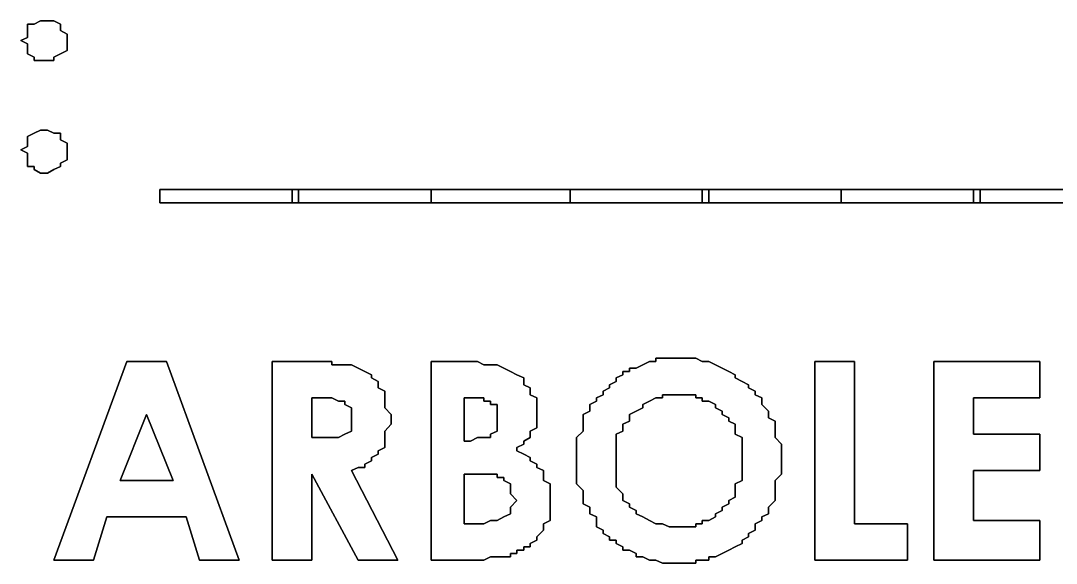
# Model space of a CAD drawing. Header units: metres. Extents: x 2.9 to 42.8, y 1.7 to 28.7.
# Drawn here: x 37.712 to 38.264, y 4.099 to 4.389 of the extents above; entities that cross this region are included whole.
import ezdxf

# ---------------------------------------------------------------- set-up
doc = ezdxf.new("R2010")
doc.units = ezdxf.units.M
doc.layers.add('NEGRO', color=7, linetype='Continuous')

msp = doc.modelspace()

# ---------------------------------------------------------------- linework, layer by layer
at = {"layer": 'NEGRO', "lineweight": -3}
for points in [[(37.719, 4.3868), (37.7155, 4.3868), (37.719, 4.3868)], [(37.7155, 4.3868), (37.7155, 4.385), (37.7155, 4.3868)], [(37.7155, 4.385), (37.7155, 4.3833), (37.7155, 4.385)], [(37.7225, 4.3886), (37.719, 4.3868), (37.7225, 4.3886)], [(37.7261, 4.3886), (37.7225, 4.3886), (37.7261, 4.3886)], [(37.7296, 4.3886), (37.7261, 4.3886), (37.7296, 4.3886)], [(37.7331, 4.3868), (37.7296, 4.3886), (37.7331, 4.3868)], [(37.7331, 4.3833), (37.7331, 4.3868), (37.7331, 4.3833)], [(37.7155, 4.3797), (37.7119, 4.378), (37.7155, 4.3797)], [(37.7155, 4.3833), (37.7155, 4.3797), (37.7155, 4.3833)], [(37.7366, 4.3815), (37.7331, 4.3833), (37.7366, 4.3815)], [(37.7366, 4.3797), (37.7366, 4.3815), (37.7366, 4.3797)], [(37.7366, 4.378), (37.7366, 4.3797), (37.7366, 4.378)], [(37.7119, 4.378), (37.7155, 4.3762), (37.7119, 4.378)], [(37.7155, 4.3762), (37.7155, 4.3744), (37.7155, 4.3762)], [(37.7155, 4.3744), (37.7155, 4.3727), (37.7155, 4.3744)], [(37.7366, 4.3762), (37.7366, 4.378), (37.7366, 4.3762)], [(37.7366, 4.3727), (37.7366, 4.3762), (37.7366, 4.3727)], [(37.7155, 4.3727), (37.7155, 4.3709), (37.7155, 4.3727)], [(37.7155, 4.3709), (37.719, 4.3692), (37.7155, 4.3709)], [(37.719, 4.3692), (37.719, 4.3674), (37.719, 4.3692)], [(37.7296, 4.3692), (37.7331, 4.3709), (37.7296, 4.3692)], [(37.7296, 4.3674), (37.7296, 4.3692), (37.7296, 4.3674)], [(37.7331, 4.3709), (37.7366, 4.3727), (37.7331, 4.3709)], [(37.719, 4.3674), (37.7225, 4.3674), (37.719, 4.3674)], [(37.7225, 4.3674), (37.7261, 4.3674), (37.7225, 4.3674)], [(37.7261, 4.3674), (37.7296, 4.3674), (37.7261, 4.3674)], [(37.7225, 4.3303), (37.719, 4.3286), (37.7225, 4.3303)], [(37.7261, 4.3303), (37.7225, 4.3303), (37.7261, 4.3303)], [(37.7296, 4.3286), (37.7261, 4.3303), (37.7296, 4.3286)], [(37.719, 4.3286), (37.7155, 4.3268), (37.719, 4.3286)], [(37.7155, 4.3268), (37.7155, 4.3233), (37.7155, 4.3268)], [(37.7331, 4.3286), (37.7296, 4.3286), (37.7331, 4.3286)], [(37.7331, 4.3268), (37.7331, 4.3286), (37.7331, 4.3268)], [(37.7331, 4.3251), (37.7331, 4.3268), (37.7331, 4.3251)], [(37.7366, 4.3233), (37.7331, 4.3251), (37.7366, 4.3233)], [(37.7155, 4.3215), (37.7119, 4.3198), (37.7155, 4.3215)], [(37.7119, 4.3198), (37.7155, 4.318), (37.7119, 4.3198)], [(37.7155, 4.3233), (37.7155, 4.3215), (37.7155, 4.3233)], [(37.7155, 4.318), (37.7155, 4.3145), (37.7155, 4.318)], [(37.7366, 4.3198), (37.7366, 4.3233), (37.7366, 4.3198)], [(37.7366, 4.3162), (37.7366, 4.3198), (37.7366, 4.3162)], [(37.7155, 4.3145), (37.7155, 4.3127), (37.7155, 4.3145)], [(37.7155, 4.3127), (37.7155, 4.3109), (37.7155, 4.3127)], [(37.7331, 4.3127), (37.7366, 4.3145), (37.7331, 4.3127)], [(37.7331, 4.3109), (37.7331, 4.3127), (37.7331, 4.3109)], [(37.7366, 4.3145), (37.7366, 4.3162), (37.7366, 4.3145)], [(37.7155, 4.3109), (37.719, 4.3109), (37.7155, 4.3109)], [(37.719, 4.3109), (37.719, 4.3092), (37.719, 4.3109)], [(37.719, 4.3092), (37.7225, 4.3074), (37.719, 4.3092)], [(37.7225, 4.3074), (37.7261, 4.3074), (37.7225, 4.3074)], [(37.7261, 4.3074), (37.7296, 4.3092), (37.7261, 4.3074)], [(37.7296, 4.3092), (37.7331, 4.3109), (37.7296, 4.3092)], [(37.786, 4.2986), (37.786, 4.2915), (37.786, 4.2986)], [(37.8601, 4.2986), (37.786, 4.2986), (37.8601, 4.2986)], [(37.8566, 4.2986), (37.8566, 4.2915), (37.8566, 4.2986)], [(37.9307, 4.2986), (37.8566, 4.2986), (37.9307, 4.2986)], [(37.8601, 4.2915), (37.8601, 4.2986), (37.8601, 4.2915)], [(37.9307, 4.2986), (37.9307, 4.2915), (37.9307, 4.2986)], [(38.0048, 4.2986), (37.9307, 4.2986), (38.0048, 4.2986)], [(37.9307, 4.2915), (37.9307, 4.2986), (37.9307, 4.2915)], [(38.0048, 4.2986), (38.0048, 4.2915), (38.0048, 4.2986)], [(38.0788, 4.2986), (38.0048, 4.2986), (38.0788, 4.2986)], [(38.0048, 4.2915), (38.0048, 4.2986), (38.0048, 4.2915)], [(38.0753, 4.2986), (38.0753, 4.2915), (38.0753, 4.2986)], [(38.1494, 4.2986), (38.0753, 4.2986), (38.1494, 4.2986)], [(38.0788, 4.2915), (38.0788, 4.2986), (38.0788, 4.2915)], [(38.1494, 4.2986), (38.1494, 4.2915), (38.1494, 4.2986)], [(38.2235, 4.2986), (38.1494, 4.2986), (38.2235, 4.2986)], [(38.1494, 4.2915), (38.1494, 4.2986), (38.1494, 4.2915)], [(38.2199, 4.2986), (38.2199, 4.2915), (38.2199, 4.2986)], [(38.2976, 4.2986), (38.2199, 4.2986), (38.2976, 4.2986)], [(38.2235, 4.2915), (38.2235, 4.2986), (38.2235, 4.2915)], [(37.786, 4.2915), (37.8601, 4.2915), (37.786, 4.2915)], [(37.8566, 4.2915), (37.9307, 4.2915), (37.8566, 4.2915)], [(37.9307, 4.2915), (38.0048, 4.2915), (37.9307, 4.2915)], [(38.0048, 4.2915), (38.0788, 4.2915), (38.0048, 4.2915)], [(38.0753, 4.2915), (38.1494, 4.2915), (38.0753, 4.2915)], [(38.1494, 4.2915), (38.2235, 4.2915), (38.1494, 4.2915)], [(38.2199, 4.2915), (38.2976, 4.2915), (38.2199, 4.2915)], [(38.0541, 4.2086), (38.0506, 4.2086), (38.0541, 4.2086)], [(38.0506, 4.2086), (38.0506, 4.2069), (38.0506, 4.2086)], [(38.0577, 4.2086), (38.0541, 4.2086), (38.0577, 4.2086)], [(38.0612, 4.2086), (38.0577, 4.2086), (38.0612, 4.2086)], [(38.0647, 4.2086), (38.0612, 4.2086), (38.0647, 4.2086)], [(38.0682, 4.2086), (38.0647, 4.2086), (38.0682, 4.2086)], [(38.0718, 4.2086), (38.0682, 4.2086), (38.0718, 4.2086)], [(38.0753, 4.2069), (38.0718, 4.2086), (38.0753, 4.2069)], [(37.7684, 4.2069), (37.7296, 4.101), (37.7684, 4.2069)], [(37.7896, 4.2069), (37.7684, 4.2069), (37.7896, 4.2069)], [(37.8284, 4.101), (37.7896, 4.2069), (37.8284, 4.101)], [(37.846, 4.2069), (37.846, 4.101), (37.846, 4.2069)], [(37.8672, 4.2069), (37.846, 4.2069), (37.8672, 4.2069)], [(37.8707, 4.2069), (37.8672, 4.2069), (37.8707, 4.2069)], [(37.8742, 4.2069), (37.8707, 4.2069), (37.8742, 4.2069)], [(37.8778, 4.2069), (37.8742, 4.2069), (37.8778, 4.2069)], [(37.8778, 4.2051), (37.8778, 4.2069), (37.8778, 4.2051)], [(37.8813, 4.2051), (37.8778, 4.2051), (37.8813, 4.2051)], [(37.8848, 4.2051), (37.8813, 4.2051), (37.8848, 4.2051)], [(37.8883, 4.2051), (37.8848, 4.2051), (37.8883, 4.2051)], [(37.8919, 4.2033), (37.8883, 4.2051), (37.8919, 4.2033)], [(37.8954, 4.2016), (37.8919, 4.2033), (37.8954, 4.2016)], [(37.9448, 4.2069), (37.9307, 4.2069), (37.9448, 4.2069)], [(37.9307, 4.2069), (37.9307, 4.101), (37.9307, 4.2069)], [(37.9483, 4.2069), (37.9448, 4.2069), (37.9483, 4.2069)], [(37.9518, 4.2069), (37.9483, 4.2069), (37.9518, 4.2069)], [(37.9554, 4.2069), (37.9518, 4.2069), (37.9554, 4.2069)], [(37.9589, 4.2051), (37.9554, 4.2069), (37.9589, 4.2051)], [(37.9624, 4.2051), (37.9589, 4.2051), (37.9624, 4.2051)], [(37.9659, 4.2051), (37.9624, 4.2051), (37.9659, 4.2051)], [(37.9695, 4.2033), (37.9659, 4.2051), (37.9695, 4.2033)], [(37.973, 4.2016), (37.9695, 4.2033), (37.973, 4.2016)], [(38.04, 4.2033), (38.0365, 4.2033), (38.04, 4.2033)], [(38.0365, 4.2033), (38.0365, 4.2016), (38.0365, 4.2033)], [(38.0436, 4.2051), (38.04, 4.2033), (38.0436, 4.2051)], [(38.0471, 4.2069), (38.0436, 4.2051), (38.0471, 4.2069)], [(38.0506, 4.2069), (38.0471, 4.2069), (38.0506, 4.2069)], [(38.0788, 4.2069), (38.0753, 4.2069), (38.0788, 4.2069)], [(38.0824, 4.2051), (38.0788, 4.2069), (38.0824, 4.2051)], [(38.0859, 4.2033), (38.0824, 4.2051), (38.0859, 4.2033)], [(38.0894, 4.2016), (38.0859, 4.2033), (38.0894, 4.2016)], [(38.1353, 4.2069), (38.1353, 4.101), (38.1353, 4.2069)], [(38.1564, 4.2069), (38.1353, 4.2069), (38.1564, 4.2069)], [(38.1564, 4.1204), (38.1564, 4.2069), (38.1564, 4.1204)], [(38.1988, 4.2069), (38.1988, 4.101), (38.1988, 4.2069)], [(38.2552, 4.2069), (38.1988, 4.2069), (38.2552, 4.2069)], [(38.2552, 4.1875), (38.2552, 4.2069), (38.2552, 4.1875)], [(37.8989, 4.1998), (37.8954, 4.2016), (37.8989, 4.1998)], [(37.8989, 4.1981), (37.8989, 4.1998), (37.8989, 4.1981)], [(37.9024, 4.1963), (37.8989, 4.1981), (37.9024, 4.1963)], [(37.9765, 4.1998), (37.973, 4.2016), (37.9765, 4.1998)], [(37.9801, 4.1981), (37.9765, 4.1998), (37.9801, 4.1981)], [(37.9801, 4.1963), (37.9801, 4.1981), (37.9801, 4.1963)], [(38.033, 4.1998), (38.0294, 4.1981), (38.033, 4.1998)], [(38.0294, 4.1981), (38.0294, 4.1963), (38.0294, 4.1981)], [(38.0365, 4.2016), (38.033, 4.2016), (38.0365, 4.2016)], [(38.033, 4.2016), (38.033, 4.1998), (38.033, 4.2016)], [(38.0929, 4.1998), (38.0894, 4.2016), (38.0929, 4.1998)], [(38.0929, 4.1981), (38.0929, 4.1998), (38.0929, 4.1981)], [(38.0965, 4.1963), (38.0929, 4.1981), (38.0965, 4.1963)], [(37.9024, 4.1945), (37.9024, 4.1963), (37.9024, 4.1945)], [(37.9024, 4.1928), (37.9024, 4.1945), (37.9024, 4.1928)], [(37.906, 4.191), (37.9024, 4.1928), (37.906, 4.191)], [(37.906, 4.1892), (37.906, 4.191), (37.906, 4.1892)], [(37.9801, 4.1945), (37.9801, 4.1963), (37.9801, 4.1945)], [(37.9836, 4.1928), (37.9801, 4.1945), (37.9836, 4.1928)], [(37.9836, 4.191), (37.9836, 4.1928), (37.9836, 4.191)], [(37.9836, 4.1892), (37.9836, 4.191), (37.9836, 4.1892)], [(38.0259, 4.1928), (38.0224, 4.191), (38.0259, 4.1928)], [(38.0224, 4.191), (38.0224, 4.1892), (38.0224, 4.191)], [(38.0294, 4.1963), (38.0259, 4.1945), (38.0294, 4.1963)], [(38.0259, 4.1945), (38.0259, 4.1928), (38.0259, 4.1945)], [(38.1, 4.1945), (38.0965, 4.1963), (38.1, 4.1945)], [(38.1, 4.1928), (38.1, 4.1945), (38.1, 4.1928)], [(38.1035, 4.191), (38.1, 4.1928), (38.1035, 4.191)], [(38.1035, 4.1892), (38.1035, 4.191), (38.1035, 4.1892)], [(37.8672, 4.1663), (37.8672, 4.1875), (37.8672, 4.1663)], [(37.8672, 4.1875), (37.8707, 4.1875), (37.8672, 4.1875)], [(37.8707, 4.1875), (37.8742, 4.1875), (37.8707, 4.1875)], [(37.8742, 4.1875), (37.8778, 4.1875), (37.8742, 4.1875)], [(37.8778, 4.1875), (37.8813, 4.1857), (37.8778, 4.1875)], [(37.8813, 4.1857), (37.8848, 4.1857), (37.8813, 4.1857)], [(37.8848, 4.1857), (37.8848, 4.1839), (37.8848, 4.1857)], [(37.906, 4.1857), (37.906, 4.1892), (37.906, 4.1857)], [(37.906, 4.1839), (37.906, 4.1857), (37.906, 4.1839)], [(37.9483, 4.1875), (37.9554, 4.1875), (37.9483, 4.1875)], [(37.9483, 4.1645), (37.9483, 4.1875), (37.9483, 4.1645)], [(37.9554, 4.1875), (37.9589, 4.1875), (37.9554, 4.1875)], [(37.9589, 4.1875), (37.9589, 4.1857), (37.9589, 4.1875)], [(37.9589, 4.1857), (37.9624, 4.1857), (37.9589, 4.1857)], [(37.9624, 4.1857), (37.9624, 4.1839), (37.9624, 4.1857)], [(37.9871, 4.1875), (37.9836, 4.1892), (37.9871, 4.1875)], [(37.9871, 4.1839), (37.9871, 4.1875), (37.9871, 4.1839)], [(38.0189, 4.1857), (38.0153, 4.1839), (38.0189, 4.1857)], [(38.0224, 4.1892), (38.0189, 4.1875), (38.0224, 4.1892)], [(38.0189, 4.1875), (38.0189, 4.1857), (38.0189, 4.1875)], [(38.0436, 4.1839), (38.0471, 4.1857), (38.0436, 4.1839)], [(38.0471, 4.1857), (38.0506, 4.1875), (38.0471, 4.1857)], [(38.0506, 4.1875), (38.0541, 4.1875), (38.0506, 4.1875)], [(38.0541, 4.1875), (38.0541, 4.1892), (38.0541, 4.1875)], [(38.0541, 4.1892), (38.0577, 4.1892), (38.0541, 4.1892)], [(38.0577, 4.1892), (38.0612, 4.1892), (38.0577, 4.1892)], [(38.0612, 4.1892), (38.0647, 4.1892), (38.0612, 4.1892)], [(38.0647, 4.1892), (38.0682, 4.1892), (38.0647, 4.1892)], [(38.0682, 4.1892), (38.0718, 4.1892), (38.0682, 4.1892)], [(38.0718, 4.1892), (38.0718, 4.1875), (38.0718, 4.1892)], [(38.0718, 4.1875), (38.0753, 4.1875), (38.0718, 4.1875)], [(38.0753, 4.1875), (38.0753, 4.1857), (38.0753, 4.1875)], [(38.0753, 4.1857), (38.0788, 4.1857), (38.0753, 4.1857)], [(38.0788, 4.1857), (38.0824, 4.1839), (38.0788, 4.1857)], [(38.1071, 4.1875), (38.1035, 4.1892), (38.1071, 4.1875)], [(38.1071, 4.1857), (38.1071, 4.1875), (38.1071, 4.1857)], [(38.1071, 4.1839), (38.1071, 4.1857), (38.1071, 4.1839)], [(38.2199, 4.1681), (38.2199, 4.1875), (38.2199, 4.1681)], [(38.2199, 4.1875), (38.2552, 4.1875), (38.2199, 4.1875)], [(37.8848, 4.1839), (37.8883, 4.1822), (37.8848, 4.1839)], [(37.8883, 4.1822), (37.8883, 4.1804), (37.8883, 4.1822)], [(37.8883, 4.1804), (37.8883, 4.1787), (37.8883, 4.1804)], [(37.906, 4.1822), (37.906, 4.1839), (37.906, 4.1822)], [(37.9095, 4.1787), (37.906, 4.1822), (37.9095, 4.1787)], [(37.9624, 4.1839), (37.9659, 4.1839), (37.9624, 4.1839)], [(37.9659, 4.1839), (37.9659, 4.1822), (37.9659, 4.1839)], [(37.9659, 4.1822), (37.9659, 4.1787), (37.9659, 4.1822)], [(37.9871, 4.1822), (37.9871, 4.1839), (37.9871, 4.1822)], [(37.9871, 4.1787), (37.9871, 4.1822), (37.9871, 4.1787)], [(38.0153, 4.1804), (38.0118, 4.1787), (38.0153, 4.1804)], [(38.0153, 4.1839), (38.0153, 4.1822), (38.0153, 4.1839)], [(38.0153, 4.1822), (38.0153, 4.1804), (38.0153, 4.1822)], [(38.0365, 4.1787), (38.04, 4.1804), (38.0365, 4.1787)], [(38.04, 4.1804), (38.0436, 4.1822), (38.04, 4.1804)], [(38.0436, 4.1822), (38.0436, 4.1839), (38.0436, 4.1822)], [(38.0824, 4.1839), (38.0824, 4.1822), (38.0824, 4.1839)], [(38.0824, 4.1822), (38.0859, 4.1804), (38.0824, 4.1822)], [(38.0859, 4.1804), (38.0859, 4.1787), (38.0859, 4.1804)], [(38.1106, 4.1804), (38.1071, 4.1839), (38.1106, 4.1804)], [(38.1106, 4.1787), (38.1106, 4.1804), (38.1106, 4.1787)], [(37.7649, 4.1434), (37.779, 4.1787), (37.7649, 4.1434)], [(37.779, 4.1787), (37.7931, 4.1434), (37.779, 4.1787)], [(37.8883, 4.1787), (37.8883, 4.1769), (37.8883, 4.1787)], [(37.8883, 4.1769), (37.8883, 4.1734), (37.8883, 4.1769)], [(37.9095, 4.1769), (37.9095, 4.1787), (37.9095, 4.1769)], [(37.9095, 4.1734), (37.9095, 4.1769), (37.9095, 4.1734)], [(37.9659, 4.1787), (37.9659, 4.1769), (37.9659, 4.1787)], [(37.9659, 4.1769), (37.9659, 4.1751), (37.9659, 4.1769)], [(37.9659, 4.1751), (37.9659, 4.1716), (37.9659, 4.1751)], [(37.9871, 4.1769), (37.9871, 4.1787), (37.9871, 4.1769)], [(37.9871, 4.1734), (37.9871, 4.1769), (37.9871, 4.1734)], [(38.0118, 4.1787), (38.0118, 4.1769), (38.0118, 4.1787)], [(38.0118, 4.1769), (38.0118, 4.1734), (38.0118, 4.1769)], [(38.033, 4.1734), (38.0365, 4.1751), (38.033, 4.1734)], [(38.0365, 4.1769), (38.0365, 4.1787), (38.0365, 4.1769)], [(38.0365, 4.1751), (38.0365, 4.1769), (38.0365, 4.1751)], [(38.0859, 4.1787), (38.0894, 4.1769), (38.0859, 4.1787)], [(38.0894, 4.1769), (38.0894, 4.1751), (38.0894, 4.1769)], [(38.0894, 4.1751), (38.0929, 4.1734), (38.0894, 4.1751)], [(38.1106, 4.1769), (38.1106, 4.1787), (38.1106, 4.1769)], [(38.1141, 4.1751), (38.1106, 4.1769), (38.1141, 4.1751)], [(38.1141, 4.1716), (38.1141, 4.1751), (38.1141, 4.1716)], [(37.8883, 4.1698), (37.8848, 4.1681), (37.8883, 4.1698)], [(37.8883, 4.1734), (37.8883, 4.1716), (37.8883, 4.1734)], [(37.8883, 4.1716), (37.8883, 4.1698), (37.8883, 4.1716)], [(37.906, 4.1698), (37.9095, 4.1734), (37.906, 4.1698)], [(37.906, 4.1681), (37.906, 4.1698), (37.906, 4.1681)], [(37.9659, 4.1698), (37.9624, 4.1681), (37.9659, 4.1698)], [(37.9659, 4.1716), (37.9659, 4.1698), (37.9659, 4.1716)], [(37.9836, 4.1698), (37.9871, 4.1716), (37.9836, 4.1698)], [(37.9836, 4.1681), (37.9836, 4.1698), (37.9836, 4.1681)], [(37.9871, 4.1716), (37.9871, 4.1734), (37.9871, 4.1716)], [(38.0118, 4.1698), (38.0083, 4.1663), (38.0118, 4.1698)], [(38.0118, 4.1734), (38.0118, 4.1716), (38.0118, 4.1734)], [(38.0118, 4.1716), (38.0118, 4.1698), (38.0118, 4.1716)], [(38.0294, 4.1681), (38.033, 4.1698), (38.0294, 4.1681)], [(38.033, 4.1716), (38.033, 4.1734), (38.033, 4.1716)], [(38.033, 4.1698), (38.033, 4.1716), (38.033, 4.1698)], [(38.0929, 4.1734), (38.0929, 4.1698), (38.0929, 4.1734)], [(38.0929, 4.1698), (38.0929, 4.1681), (38.0929, 4.1698)], [(38.1141, 4.1698), (38.1141, 4.1716), (38.1141, 4.1698)], [(38.1141, 4.1681), (38.1141, 4.1698), (38.1141, 4.1681)], [(37.8707, 4.1663), (37.8672, 4.1663), (37.8707, 4.1663)], [(37.8742, 4.1663), (37.8707, 4.1663), (37.8742, 4.1663)], [(37.8778, 4.1663), (37.8742, 4.1663), (37.8778, 4.1663)], [(37.8813, 4.1663), (37.8778, 4.1663), (37.8813, 4.1663)], [(37.8848, 4.1681), (37.8813, 4.1663), (37.8848, 4.1681)], [(37.906, 4.1663), (37.906, 4.1681), (37.906, 4.1663)], [(37.906, 4.1628), (37.906, 4.1663), (37.906, 4.1628)], [(37.9518, 4.1645), (37.9483, 4.1645), (37.9518, 4.1645)], [(37.9554, 4.1663), (37.9518, 4.1645), (37.9554, 4.1663)], [(37.9589, 4.1663), (37.9554, 4.1663), (37.9589, 4.1663)], [(37.9624, 4.1663), (37.9589, 4.1663), (37.9624, 4.1663)], [(37.9624, 4.1681), (37.9624, 4.1663), (37.9624, 4.1681)], [(37.9801, 4.1645), (37.9836, 4.1663), (37.9801, 4.1645)], [(37.9801, 4.1628), (37.9801, 4.1645), (37.9801, 4.1628)], [(37.9836, 4.1663), (37.9836, 4.1681), (37.9836, 4.1663)], [(38.0083, 4.1663), (38.0083, 4.1645), (38.0083, 4.1663)], [(38.0083, 4.1645), (38.0083, 4.161), (38.0083, 4.1645)], [(38.0294, 4.1645), (38.0294, 4.1681), (38.0294, 4.1645)], [(38.0294, 4.1628), (38.0294, 4.1645), (38.0294, 4.1628)], [(38.0929, 4.1681), (38.0965, 4.1663), (38.0929, 4.1681)], [(38.0965, 4.1663), (38.0965, 4.1645), (38.0965, 4.1663)], [(38.0965, 4.1645), (38.0965, 4.161), (38.0965, 4.1645)], [(38.1141, 4.1663), (38.1141, 4.1681), (38.1141, 4.1663)], [(38.1176, 4.1628), (38.1141, 4.1663), (38.1176, 4.1628)], [(38.2552, 4.1681), (38.2199, 4.1681), (38.2552, 4.1681)], [(38.2552, 4.1487), (38.2552, 4.1681), (38.2552, 4.1487)], [(37.9024, 4.1593), (37.906, 4.161), (37.9024, 4.1593)], [(37.9024, 4.1575), (37.9024, 4.1593), (37.9024, 4.1575)], [(37.906, 4.161), (37.906, 4.1628), (37.906, 4.161)], [(37.9765, 4.161), (37.9801, 4.1628), (37.9765, 4.161)], [(37.9765, 4.1593), (37.9765, 4.161), (37.9765, 4.1593)], [(37.9801, 4.1575), (37.9765, 4.1593), (37.9801, 4.1575)], [(38.0083, 4.161), (38.0083, 4.1593), (38.0083, 4.161)], [(38.0083, 4.1593), (38.0083, 4.1575), (38.0083, 4.1593)], [(38.0294, 4.161), (38.0294, 4.1628), (38.0294, 4.161)], [(38.0294, 4.1575), (38.0294, 4.161), (38.0294, 4.1575)], [(38.0965, 4.161), (38.0965, 4.1593), (38.0965, 4.161)], [(38.0965, 4.1593), (38.0965, 4.1557), (38.0965, 4.1593)], [(38.1176, 4.161), (38.1176, 4.1628), (38.1176, 4.161)], [(38.1176, 4.1575), (38.1176, 4.161), (38.1176, 4.1575)], [(37.8954, 4.1522), (37.8989, 4.154), (37.8954, 4.1522)], [(37.8954, 4.1504), (37.8954, 4.1522), (37.8954, 4.1504)], [(37.8989, 4.1557), (37.9024, 4.1575), (37.8989, 4.1557)], [(37.8989, 4.154), (37.8989, 4.1557), (37.8989, 4.154)], [(37.9836, 4.1557), (37.9801, 4.1575), (37.9836, 4.1557)], [(37.9836, 4.154), (37.9836, 4.1557), (37.9836, 4.154)], [(37.9871, 4.1522), (37.9836, 4.154), (37.9871, 4.1522)], [(37.9871, 4.1504), (37.9871, 4.1522), (37.9871, 4.1504)], [(38.0083, 4.1575), (38.0083, 4.154), (38.0083, 4.1575)], [(38.0083, 4.154), (38.0083, 4.1504), (38.0083, 4.154)], [(38.0294, 4.1557), (38.0294, 4.1575), (38.0294, 4.1557)], [(38.0294, 4.154), (38.0294, 4.1557), (38.0294, 4.154)], [(38.0294, 4.1504), (38.0294, 4.154), (38.0294, 4.1504)], [(38.0965, 4.1557), (38.0965, 4.154), (38.0965, 4.1557)], [(38.0965, 4.154), (38.0965, 4.1504), (38.0965, 4.154)], [(38.1176, 4.1557), (38.1176, 4.1575), (38.1176, 4.1557)], [(38.1176, 4.154), (38.1176, 4.1557), (38.1176, 4.154)], [(38.1176, 4.1504), (38.1176, 4.154), (38.1176, 4.1504)], [(37.8672, 4.101), (37.8672, 4.1469), (37.8672, 4.101)], [(37.8672, 4.1469), (37.8919, 4.101), (37.8672, 4.1469)], [(37.8883, 4.1487), (37.8919, 4.1504), (37.8883, 4.1487)], [(37.913, 4.101), (37.8883, 4.1487), (37.913, 4.101)], [(37.8919, 4.1504), (37.8954, 4.1504), (37.8919, 4.1504)], [(37.9483, 4.1469), (37.9518, 4.1469), (37.9483, 4.1469)], [(37.9483, 4.1204), (37.9483, 4.1469), (37.9483, 4.1204)], [(37.9518, 4.1469), (37.9554, 4.1469), (37.9518, 4.1469)], [(37.9554, 4.1469), (37.9589, 4.1469), (37.9554, 4.1469)], [(37.9589, 4.1469), (37.9624, 4.1469), (37.9589, 4.1469)], [(37.9624, 4.1469), (37.9659, 4.1469), (37.9624, 4.1469)], [(37.9659, 4.1469), (37.9659, 4.1451), (37.9659, 4.1469)], [(37.9906, 4.1487), (37.9871, 4.1504), (37.9906, 4.1487)], [(37.9906, 4.1469), (37.9906, 4.1487), (37.9906, 4.1469)], [(37.9906, 4.1434), (37.9906, 4.1469), (37.9906, 4.1434)], [(38.0083, 4.1504), (38.0083, 4.1487), (38.0083, 4.1504)], [(38.0083, 4.1487), (38.0083, 4.1451), (38.0083, 4.1487)], [(38.0294, 4.1487), (38.0294, 4.1504), (38.0294, 4.1487)], [(38.0294, 4.1469), (38.0294, 4.1487), (38.0294, 4.1469)], [(38.0294, 4.1434), (38.0294, 4.1469), (38.0294, 4.1434)], [(38.0965, 4.1504), (38.0965, 4.1487), (38.0965, 4.1504)], [(38.0965, 4.1487), (38.0965, 4.1451), (38.0965, 4.1487)], [(38.1141, 4.1434), (38.1176, 4.1469), (38.1141, 4.1434)], [(38.1176, 4.1487), (38.1176, 4.1504), (38.1176, 4.1487)], [(38.1176, 4.1469), (38.1176, 4.1487), (38.1176, 4.1469)], [(38.2199, 4.1222), (38.2199, 4.1487), (38.2199, 4.1222)], [(38.2199, 4.1487), (38.2552, 4.1487), (38.2199, 4.1487)], [(37.7931, 4.1434), (37.7649, 4.1434), (37.7931, 4.1434)], [(37.9659, 4.1451), (37.9695, 4.1451), (37.9659, 4.1451)], [(37.9695, 4.1451), (37.9695, 4.1434), (37.9695, 4.1451)], [(37.9695, 4.1434), (37.973, 4.1416), (37.9695, 4.1434)], [(37.973, 4.1416), (37.973, 4.1398), (37.973, 4.1416)], [(37.9942, 4.1416), (37.9906, 4.1434), (37.9942, 4.1416)], [(37.9942, 4.1398), (37.9942, 4.1416), (37.9942, 4.1398)], [(38.0083, 4.1451), (38.0083, 4.1434), (38.0083, 4.1451)], [(38.0083, 4.1434), (38.0083, 4.1416), (38.0083, 4.1434)], [(38.0083, 4.1416), (38.0118, 4.1381), (38.0083, 4.1416)], [(38.0294, 4.1416), (38.0294, 4.1434), (38.0294, 4.1416)], [(38.0294, 4.1398), (38.0294, 4.1416), (38.0294, 4.1398)], [(38.0965, 4.1434), (38.0929, 4.1416), (38.0965, 4.1434)], [(38.0929, 4.1416), (38.0929, 4.1381), (38.0929, 4.1416)], [(38.0965, 4.1451), (38.0965, 4.1434), (38.0965, 4.1451)], [(38.1141, 4.1416), (38.1141, 4.1434), (38.1141, 4.1416)], [(38.1141, 4.1381), (38.1141, 4.1416), (38.1141, 4.1381)], [(37.973, 4.1398), (37.973, 4.1381), (37.973, 4.1398)], [(37.973, 4.1381), (37.973, 4.1363), (37.973, 4.1381)], [(37.973, 4.1363), (37.9765, 4.1328), (37.973, 4.1363)], [(37.9942, 4.1363), (37.9942, 4.1398), (37.9942, 4.1363)], [(37.9942, 4.1346), (37.9942, 4.1363), (37.9942, 4.1346)], [(38.0118, 4.1381), (38.0118, 4.1363), (38.0118, 4.1381)], [(38.0118, 4.1363), (38.0118, 4.1346), (38.0118, 4.1363)], [(38.033, 4.1363), (38.0294, 4.1398), (38.033, 4.1363)], [(38.033, 4.1346), (38.033, 4.1363), (38.033, 4.1346)], [(38.0929, 4.1381), (38.0929, 4.1363), (38.0929, 4.1381)], [(38.0929, 4.1363), (38.0929, 4.1346), (38.0929, 4.1363)], [(38.1141, 4.1363), (38.1141, 4.1381), (38.1141, 4.1363)], [(38.1141, 4.1346), (38.1141, 4.1363), (38.1141, 4.1346)], [(37.9765, 4.1328), (37.973, 4.1293), (37.9765, 4.1328)], [(37.9942, 4.1328), (37.9942, 4.1346), (37.9942, 4.1328)], [(37.9942, 4.1293), (37.9942, 4.1328), (37.9942, 4.1293)], [(38.0118, 4.1346), (38.0118, 4.131), (38.0118, 4.1346)], [(38.0118, 4.131), (38.0153, 4.1293), (38.0118, 4.131)], [(38.033, 4.1328), (38.033, 4.1346), (38.033, 4.1328)], [(38.0365, 4.131), (38.033, 4.1328), (38.0365, 4.131)], [(38.0365, 4.1293), (38.0365, 4.131), (38.0365, 4.1293)], [(38.0894, 4.131), (38.0859, 4.1293), (38.0894, 4.131)], [(38.0929, 4.1346), (38.0894, 4.1328), (38.0929, 4.1346)], [(38.0894, 4.1328), (38.0894, 4.131), (38.0894, 4.1328)], [(38.1106, 4.1293), (38.1141, 4.1328), (38.1106, 4.1293)], [(38.1141, 4.1328), (38.1141, 4.1346), (38.1141, 4.1328)], [(37.973, 4.1257), (37.9695, 4.124), (37.973, 4.1257)], [(37.973, 4.1293), (37.973, 4.1275), (37.973, 4.1293)], [(37.973, 4.1275), (37.973, 4.1257), (37.973, 4.1275)], [(37.9942, 4.1275), (37.9942, 4.1293), (37.9942, 4.1275)], [(37.9942, 4.124), (37.9942, 4.1275), (37.9942, 4.124)], [(38.0153, 4.1293), (38.0153, 4.1275), (38.0153, 4.1293)], [(38.0153, 4.1275), (38.0153, 4.1257), (38.0153, 4.1275)], [(38.0153, 4.1257), (38.0189, 4.124), (38.0153, 4.1257)], [(38.04, 4.1275), (38.0365, 4.1293), (38.04, 4.1275)], [(38.04, 4.1257), (38.04, 4.1275), (38.04, 4.1257)], [(38.0436, 4.124), (38.04, 4.1257), (38.0436, 4.124)], [(38.0859, 4.1275), (38.0824, 4.1257), (38.0859, 4.1275)], [(38.0824, 4.1257), (38.0824, 4.124), (38.0824, 4.1257)], [(38.0859, 4.1293), (38.0859, 4.1275), (38.0859, 4.1293)], [(38.1071, 4.124), (38.1106, 4.1257), (38.1071, 4.124)], [(38.1106, 4.1275), (38.1106, 4.1293), (38.1106, 4.1275)], [(38.1106, 4.1257), (38.1106, 4.1275), (38.1106, 4.1257)], [(37.7507, 4.101), (37.7578, 4.124), (37.7507, 4.101)], [(37.7578, 4.124), (37.8001, 4.124), (37.7578, 4.124)], [(37.8001, 4.124), (37.8072, 4.101), (37.8001, 4.124)], [(37.9554, 4.1204), (37.9483, 4.1204), (37.9554, 4.1204)], [(37.9589, 4.1204), (37.9554, 4.1204), (37.9589, 4.1204)], [(37.9624, 4.1222), (37.9589, 4.1204), (37.9624, 4.1222)], [(37.9659, 4.1222), (37.9624, 4.1222), (37.9659, 4.1222)], [(37.9695, 4.124), (37.9659, 4.1222), (37.9695, 4.124)], [(37.9906, 4.1204), (37.9942, 4.1222), (37.9906, 4.1204)], [(37.9906, 4.1187), (37.9906, 4.1204), (37.9906, 4.1187)], [(37.9942, 4.1222), (37.9942, 4.124), (37.9942, 4.1222)], [(38.0189, 4.124), (38.0189, 4.1204), (38.0189, 4.124)], [(38.0189, 4.1204), (38.0189, 4.1187), (38.0189, 4.1204)], [(38.0471, 4.1222), (38.0436, 4.124), (38.0471, 4.1222)], [(38.0506, 4.1204), (38.0471, 4.1222), (38.0506, 4.1204)], [(38.0541, 4.1204), (38.0506, 4.1204), (38.0541, 4.1204)], [(38.0577, 4.1187), (38.0541, 4.1204), (38.0577, 4.1187)], [(38.0753, 4.1204), (38.0718, 4.1204), (38.0753, 4.1204)], [(38.0718, 4.1204), (38.0718, 4.1187), (38.0718, 4.1204)], [(38.0788, 4.1222), (38.0753, 4.1222), (38.0788, 4.1222)], [(38.0753, 4.1222), (38.0753, 4.1204), (38.0753, 4.1222)], [(38.0824, 4.124), (38.0788, 4.1222), (38.0824, 4.124)], [(38.1035, 4.1204), (38.1071, 4.1222), (38.1035, 4.1204)], [(38.1035, 4.1169), (38.1035, 4.1204), (38.1035, 4.1169)], [(38.1071, 4.1222), (38.1071, 4.124), (38.1071, 4.1222)], [(38.1847, 4.1204), (38.1564, 4.1204), (38.1847, 4.1204)], [(38.1847, 4.101), (38.1847, 4.1204), (38.1847, 4.101)], [(38.2552, 4.1222), (38.2199, 4.1222), (38.2552, 4.1222)], [(38.2552, 4.101), (38.2552, 4.1222), (38.2552, 4.101)], [(37.9871, 4.1134), (37.9906, 4.1169), (37.9871, 4.1134)], [(37.9906, 4.1169), (37.9906, 4.1187), (37.9906, 4.1169)], [(38.0189, 4.1187), (38.0224, 4.1169), (38.0189, 4.1187)], [(38.0224, 4.1169), (38.0224, 4.1152), (38.0224, 4.1169)], [(38.0224, 4.1152), (38.0259, 4.1134), (38.0224, 4.1152)], [(38.0612, 4.1187), (38.0577, 4.1187), (38.0612, 4.1187)], [(38.0647, 4.1187), (38.0612, 4.1187), (38.0647, 4.1187)], [(38.0682, 4.1187), (38.0647, 4.1187), (38.0682, 4.1187)], [(38.0718, 4.1187), (38.0682, 4.1187), (38.0718, 4.1187)], [(38.1, 4.1152), (38.1035, 4.1169), (38.1, 4.1152)], [(38.1, 4.1134), (38.1, 4.1152), (38.1, 4.1134)], [(37.9801, 4.1063), (37.9801, 4.1081), (37.9801, 4.1063)], [(37.9801, 4.1081), (37.9836, 4.1081), (37.9801, 4.1081)], [(37.9836, 4.1099), (37.9871, 4.1116), (37.9836, 4.1099)], [(37.9836, 4.1081), (37.9836, 4.1099), (37.9836, 4.1081)], [(37.9871, 4.1116), (37.9871, 4.1134), (37.9871, 4.1116)], [(38.0259, 4.1134), (38.0259, 4.1116), (38.0259, 4.1134)], [(38.0259, 4.1116), (38.0294, 4.1116), (38.0259, 4.1116)], [(38.0294, 4.1116), (38.0294, 4.1099), (38.0294, 4.1116)], [(38.0294, 4.1099), (38.033, 4.1081), (38.0294, 4.1099)], [(38.033, 4.1081), (38.033, 4.1063), (38.033, 4.1081)], [(38.0894, 4.1063), (38.0929, 4.1081), (38.0894, 4.1063)], [(38.0929, 4.1081), (38.0965, 4.1099), (38.0929, 4.1081)], [(38.0965, 4.1116), (38.1, 4.1134), (38.0965, 4.1116)], [(38.0965, 4.1099), (38.0965, 4.1116), (38.0965, 4.1099)], [(37.9589, 4.101), (37.9624, 4.1028), (37.9589, 4.101)], [(37.9624, 4.1028), (37.9659, 4.1028), (37.9624, 4.1028)], [(37.9659, 4.1028), (37.9695, 4.1028), (37.9659, 4.1028)], [(37.9695, 4.1028), (37.973, 4.1028), (37.9695, 4.1028)], [(37.973, 4.1028), (37.973, 4.1046), (37.973, 4.1028)], [(37.973, 4.1046), (37.9765, 4.1046), (37.973, 4.1046)], [(37.9765, 4.1046), (37.9765, 4.1063), (37.9765, 4.1046)], [(37.9765, 4.1063), (37.9801, 4.1063), (37.9765, 4.1063)], [(38.033, 4.1063), (38.0365, 4.1063), (38.033, 4.1063)], [(38.0365, 4.1063), (38.04, 4.1046), (38.0365, 4.1063)], [(38.04, 4.1046), (38.04, 4.1028), (38.04, 4.1046)], [(38.04, 4.1028), (38.0436, 4.1028), (38.04, 4.1028)], [(38.0436, 4.1028), (38.0471, 4.101), (38.0436, 4.1028)], [(38.0788, 4.101), (38.0788, 4.1028), (38.0788, 4.101)], [(38.0788, 4.1028), (38.0824, 4.1028), (38.0788, 4.1028)], [(38.0824, 4.1028), (38.0859, 4.1046), (38.0824, 4.1028)], [(38.0859, 4.1046), (38.0894, 4.1063), (38.0859, 4.1046)], [(37.7296, 4.101), (37.7507, 4.101), (37.7296, 4.101)], [(37.8072, 4.101), (37.8284, 4.101), (37.8072, 4.101)], [(37.846, 4.101), (37.8672, 4.101), (37.846, 4.101)], [(37.8919, 4.101), (37.913, 4.101), (37.8919, 4.101)], [(37.9307, 4.101), (37.9589, 4.101), (37.9307, 4.101)], [(38.0471, 4.101), (38.0506, 4.101), (38.0471, 4.101)], [(38.0506, 4.101), (38.0541, 4.0993), (38.0506, 4.101)], [(38.0541, 4.0993), (38.0577, 4.0993), (38.0541, 4.0993)], [(38.0577, 4.0993), (38.0612, 4.0993), (38.0577, 4.0993)], [(38.0612, 4.0993), (38.0647, 4.0993), (38.0612, 4.0993)], [(38.0647, 4.0993), (38.0682, 4.0993), (38.0647, 4.0993)], [(38.0682, 4.0993), (38.0718, 4.0993), (38.0682, 4.0993)], [(38.0718, 4.0993), (38.0718, 4.101), (38.0718, 4.0993)], [(38.0718, 4.101), (38.0753, 4.101), (38.0718, 4.101)], [(38.0753, 4.101), (38.0788, 4.101), (38.0753, 4.101)], [(38.1353, 4.101), (38.1847, 4.101), (38.1353, 4.101)], [(38.1988, 4.101), (38.2552, 4.101), (38.1988, 4.101)]]:
    msp.add_lwpolyline(points, dxfattribs=at)

doc.saveas('drawing.dxf')
